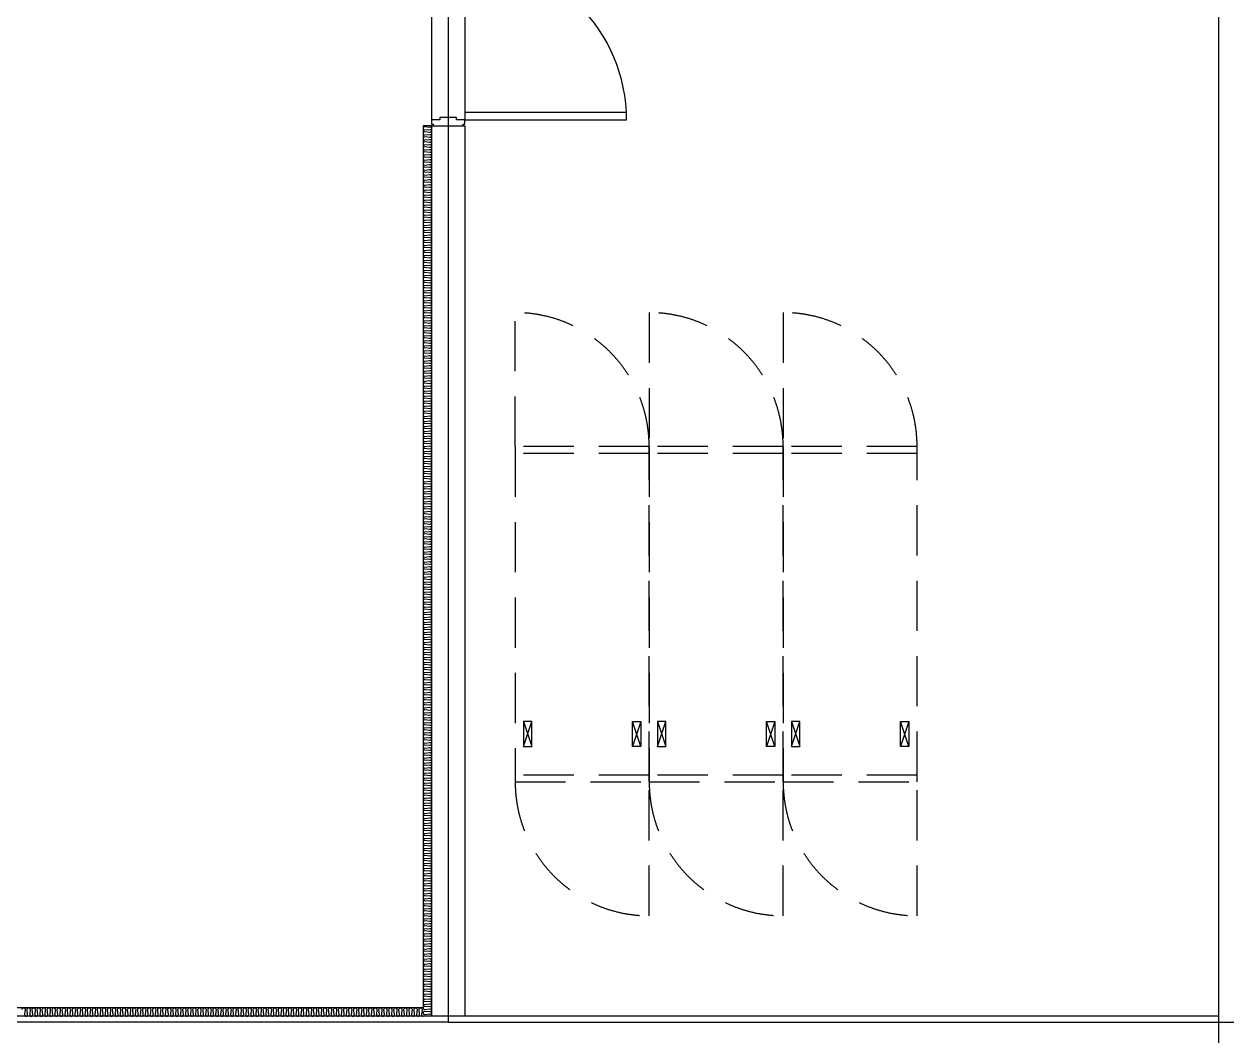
# Model space of a CAD drawing. Header units: millimetres. Extents: x -95754 to 177808, y 34455 to 149960.
# Drawn here: x 134171 to 141354, y 111023 to 117063 of the extents above; entities that cross this region are included whole.
import ezdxf

# ---------------------------------------------------------------- set-up
doc = ezdxf.new("R2010")
doc.units = ezdxf.units.MM
doc.header["$LTSCALE"] = 300
doc.linetypes.add('H1', pattern=[1.5, 1, -0.5])
for name, color, linetype in [('A-DOOR', 4, 'Continuous'), ('A-DOOR-1', 1, 'Continuous'), ('A-DOOR-8', 8, 'Continuous'), ('A-ETC-전기', 253, 'H1'), ('A-WALL-D', 7, 'Continuous'), ('ISL', 251, 'Continuous')]:
    doc.layers.add(name, color=color, linetype=linetype)
doc.layers.add('A-ETC-AREA', color=21, linetype='Continuous', plot=False)

# ---------------------------------------------------------------- blocks, each defined once
blk = doc.blocks.new('FSD-5')
at = {"layer": 'A-DOOR'}
for p, q in [((0, 0), (0, 200)), ((2000, 0), (2000, 200))]:
    blk.add_line(p, q, dxfattribs=at)
for points in [[(35, 200), (80, 200), (80, 1165), (35, 1165)], [(1920, 200), (1965, 200), (1965, 1165), (1920, 1165)]]:
    blk.add_lwpolyline(points, close=True, dxfattribs=at)
for points in [[(0, 190), (10, 190), (10, 200), (35, 200), (35, 150), (50, 150), (50, 50), (35, 50), (35, 0), (10, 0), (10, 10), (0, 10)], [(2000, 190), (1990, 190), (1990, 200), (1965, 200), (1965, 150), (1950, 150), (1950, 50), (1965, 50), (1965, 0), (1990, 0), (1990, 10), (2000, 10)]]:
    blk.add_lwpolyline(points, dxfattribs=at)
at = {"layer": 'A-DOOR-1'}
for centre, start, end in [((35, 200), 0, 90), ((1965, 200), 90, 180)]:
    blk.add_arc(centre, 965, start, end, dxfattribs=at)
at = {"layer": 'A-DOOR-8'}
for p, q in [((35, 200), (1965, 200)), ((35, 0), (1965, 0))]:
    blk.add_line(p, q, dxfattribs=at)

msp = doc.modelspace()

# ---------------------------------------------------------------- linework, layer by layer
at = {"layer": 'A-ETC-AREA'}
for points in [[(109303.6, 123005), (136703.6, 123005), (136703.6, 111105), (109303.6, 111105)], [(136703.6, 111105), (141403.6, 111105), (141403.6, 123005), (136703.6, 123005)]]:
    msp.add_lwpolyline(points, close=True, dxfattribs=at)
at = {"layer": 'A-ETC-전기'}
for p, q in [((137103.6, 114540), (137103.6, 115340)), ((137903.6, 115340, 0), (137903.6, 114498, 0)), ((138703.6, 115340, 0), (138703.6, 114498, 0)), ((137903.6, 114500), (137103.6, 114500)), ((138703.6, 114500), (137903.6, 114500)), ((139503.6, 114500), (138703.6, 114500)), ((137153.6, 112750), (137203.6, 112900)), ((137153.6, 112900), (137203.6, 112750)), ((137853.6, 112750), (137803.6, 112900)), ((137853.6, 112900), (137803.6, 112750)), ((137953.6, 112750), (138003.6, 112900)), ((137953.6, 112900), (138003.6, 112750)), ((138653.6, 112750), (138603.6, 112900)), ((138653.6, 112900), (138603.6, 112750)), ((138753.6, 112750), (138803.6, 112900)), ((138753.6, 112900), (138803.6, 112750)), ((139453.6, 112750), (139403.6, 112900)), ((139453.6, 112900), (139403.6, 112750)), ((137903.6, 112580), (137103.6, 112580)), ((137903.6, 111740, 0), (137903.6, 112582, 0)), ((138703.6, 112580), (137903.6, 112580)), ((138703.6, 111740, 0), (138703.6, 112582, 0)), ((139503.6, 112580), (138703.6, 112580)), ((139503.6, 111740, 0), (139503.6, 112582, 0))]:
    msp.add_line(p, q, dxfattribs=at)
at = {"layer": 'A-ETC-전기', "elevation": 0}
for points in [[(137903.6, 114540), (137103.6, 114540), (137103.6, 112540), (137903.6, 112540)], [(138703.6, 114540), (137903.6, 114540), (137903.6, 112540), (138703.6, 112540)], [(139503.6, 114540), (138703.6, 114540), (138703.6, 112540), (139503.6, 112540)], [(137153.6, 112900), (137153.6, 112750), (137203.6, 112750), (137203.6, 112900)], [(137853.6, 112900), (137853.6, 112750), (137803.6, 112750), (137803.6, 112900)], [(137953.6, 112900), (137953.6, 112750), (138003.6, 112750), (138003.6, 112900)], [(138653.6, 112900), (138653.6, 112750), (138603.6, 112750), (138603.6, 112900)], [(138753.6, 112900), (138753.6, 112750), (138803.6, 112750), (138803.6, 112900)], [(139453.6, 112900), (139453.6, 112750), (139403.6, 112750), (139403.6, 112900)]]:
    msp.add_lwpolyline(points, close=True, dxfattribs=at)
at = {"layer": 'A-ETC-전기'}
for centre, start, end in [((137103.6, 114540), 0, 90), ((137903.6, 114540), 0, 90), ((138703.6, 114540), 0, 90), ((137903.6, 112540), 180, 270), ((138703.6, 112540), 180, 270), ((139503.6, 112540), 180, 270)]:
    msp.add_arc(centre, 800, start, end, dxfattribs=at)
at = {"layer": 'A-WALL-D'}
for p, q in [((141303.6, 119450), (141303.6, 107605)), ((136603.6, 116455), (136603.6, 111140)), ((136803.6, 116455), (136803.6, 111140)), ((141303.6, 111140), (109403.6, 111140))]:
    msp.add_line(p, q, dxfattribs=at)
at = {"layer": 'ISL'}
for p, q in [((136553.6, 116455), (136553.6, 111190)), ((136603.6, 116455), (136553.6, 116455)), ((136553.6, 111190), (109453.6, 111190))]:
    msp.add_line(p, q, dxfattribs=at)
at = {"layer": 'ISL', "elevation": 0}
for points in [[(136603.6, 116455, -0.000276), (136603.6, 116455, -0.44469), (136593.6, 116446), (136563.6, 116449, 1.108889), (136563.6, 116431), (136593.6, 116434, -0.44469), (136603.6, 116425, -0.44469), (136593.6, 116416), (136563.6, 116419, 1.108889), (136563.6, 116401), (136593.6, 116404, -0.44469), (136603.6, 116395, -0.44469), (136593.6, 116386), (136563.6, 116389, 1.108889), (136563.6, 116371), (136593.6, 116374, -0.44469), (136603.6, 116365, -0.44469), (136593.6, 116356), (136563.6, 116359, 1.108889), (136563.6, 116341), (136593.6, 116344, -0.44469), (136603.6, 116335, -0.44469), (136593.6, 116326), (136563.6, 116329, 1.108889), (136563.6, 116311), (136593.6, 116314, -0.44469), (136603.6, 116305, -0.44469), (136593.6, 116296), (136563.6, 116299, 1.108889), (136563.6, 116281), (136593.6, 116284, -0.44469), (136603.6, 116275, -0.44469), (136593.6, 116266), (136563.6, 116269, 1.108889), (136563.6, 116251), (136593.6, 116254, -0.44469), (136603.6, 116245, -0.44469), (136593.6, 116236), (136563.6, 116239, 1.108889), (136563.6, 116221), (136593.6, 116224, -0.44469), (136603.6, 116215, -0.44469), (136593.6, 116206), (136563.6, 116209, 1.108889), (136563.6, 116191), (136593.6, 116194, -0.44469), (136603.6, 116185, -0.44469), (136593.6, 116176), (136563.6, 116179, 1.108889), (136563.6, 116161), (136593.6, 116164, -0.44469), (136603.6, 116155, -0.44469), (136593.6, 116146), (136563.6, 116149, 1.108889), (136563.6, 116131), (136593.6, 116134, -0.44469), (136603.6, 116125, -0.44469), (136593.6, 116116), (136563.6, 116119, 1.108889), (136563.6, 116101), (136593.6, 116104, -0.44469), (136603.6, 116095, -0.44469), (136593.6, 116086), (136563.6, 116089, 1.108889), (136563.6, 116071), (136593.6, 116074, -0.44469), (136603.6, 116065, -0.44469), (136593.6, 116056), (136563.6, 116059, 1.108889), (136563.6, 116041), (136593.6, 116044, -0.44469), (136603.6, 116035, -0.44469), (136593.6, 116026), (136563.6, 116029, 1.108889), (136563.6, 116011), (136593.6, 116014, -0.44469), (136603.6, 116005, -0.44469), (136593.6, 115996), (136563.6, 115999, 1.108889), (136563.6, 115981), (136593.6, 115984, -0.44469), (136603.6, 115975, -0.44469), (136593.6, 115966), (136563.6, 115969, 1.108889), (136563.6, 115951), (136593.6, 115954, -0.44469), (136603.6, 115945, -0.44469), (136593.6, 115936), (136563.6, 115939, 1.108889), (136563.6, 115921), (136593.6, 115924, -0.44469), (136603.6, 115915, -0.44469), (136593.6, 115906), (136563.6, 115909, 1.108889), (136563.6, 115891), (136593.6, 115894, -0.44469), (136603.6, 115885, -0.44469), (136593.6, 115876), (136563.6, 115879, 1.108889), (136563.6, 115861), (136593.6, 115864, -0.44469), (136603.6, 115855, -0.44469), (136593.6, 115846), (136563.6, 115849, 1.108889), (136563.6, 115831), (136593.6, 115834, -0.44469), (136603.6, 115825, -0.44469), (136593.6, 115816), (136563.6, 115819, 1.108889), (136563.6, 115801), (136593.6, 115804, -0.44469), (136603.6, 115795, -0.44469), (136593.6, 115786), (136563.6, 115789, 1.108889), (136563.6, 115771), (136593.6, 115774, -0.44469), (136603.6, 115765, -0.44469), (136593.6, 115756), (136563.6, 115759, 1.108889), (136563.6, 115741), (136593.6, 115744, -0.44469), (136603.6, 115735, -0.44469), (136593.6, 115726), (136563.6, 115729, 1.108889), (136563.6, 115711), (136593.6, 115714, -0.44469), (136603.6, 115705, -0.44469), (136593.6, 115696), (136563.6, 115699, 1.108889), (136563.6, 115681), (136593.6, 115684, -0.44469), (136603.6, 115675, -0.44469), (136593.6, 115666), (136563.6, 115669, 1.108889), (136563.6, 115651), (136593.6, 115654, -0.44469), (136603.6, 115645, -0.44469), (136593.6, 115636), (136563.6, 115639, 1.108889), (136563.6, 115621), (136593.6, 115624, -0.44469), (136603.6, 115615, -0.44469), (136593.6, 115606), (136563.6, 115609, 1.108889), (136563.6, 115591), (136593.6, 115594, -0.44469), (136603.6, 115585, -0.44469), (136593.6, 115576), (136563.6, 115579, 1.108889), (136563.6, 115561), (136593.6, 115564, -0.44469), (136603.6, 115555, -0.44469), (136593.6, 115546), (136563.6, 115549, 1.108889), (136563.6, 115531), (136593.6, 115534, -0.44469), (136603.6, 115525, -0.44469), (136593.6, 115516), (136563.6, 115519, 1.108889), (136563.6, 115501), (136593.6, 115504, -0.44469), (136603.6, 115495, -0.44469), (136593.6, 115486), (136563.6, 115489, 1.108889), (136563.6, 115471), (136593.6, 115474, -0.44469), (136603.6, 115465, -0.44469), (136593.6, 115456), (136563.6, 115459, 1.108889), (136563.6, 115441), (136593.6, 115444, -0.44469), (136603.6, 115435, -0.44469), (136593.6, 115426), (136563.6, 115429, 1.108889), (136563.6, 115411), (136593.6, 115414, -0.44469), (136603.6, 115405, -0.44469), (136593.6, 115396), (136563.6, 115399, 1.108889), (136563.6, 115381), (136593.6, 115384, -0.44469), (136603.6, 115375, -0.44469), (136593.6, 115366), (136563.6, 115369, 1.108889), (136563.6, 115351), (136593.6, 115354, -0.44469), (136603.6, 115345, -0.44469), (136593.6, 115336), (136563.6, 115339, 1.108889), (136563.6, 115321), (136593.6, 115324, -0.44469), (136603.6, 115315, -0.44469), (136593.6, 115306), (136563.6, 115309, 1.108889), (136563.6, 115291), (136593.6, 115294, -0.44469), (136603.6, 115285, -0.44469), (136593.6, 115276), (136563.6, 115279, 1.108889), (136563.6, 115261), (136593.6, 115264, -0.44469), (136603.6, 115255, -0.44469), (136593.6, 115246), (136563.6, 115249, 1.108889), (136563.6, 115231), (136593.6, 115234, -0.44469), (136603.6, 115225, -0.44469), (136593.6, 115216), (136563.6, 115219, 1.108889), (136563.6, 115201), (136593.6, 115204, -0.44469), (136603.6, 115195, -0.44469), (136593.6, 115186), (136563.6, 115189, 1.108889), (136563.6, 115171), (136593.6, 115174, -0.44469), (136603.6, 115165, -0.44469), (136593.6, 115156), (136563.6, 115159, 1.108889), (136563.6, 115141), (136593.6, 115144, -0.44469), (136603.6, 115135, -0.44469), (136593.6, 115126), (136563.6, 115129, 1.108889), (136563.6, 115111), (136593.6, 115114, -0.44469), (136603.6, 115105, -0.44469), (136593.6, 115096), (136563.6, 115099, 1.108889), (136563.6, 115081), (136593.6, 115084, -0.44469), (136603.6, 115075, -0.44469), (136593.6, 115066), (136563.6, 115069, 1.108889), (136563.6, 115051), (136593.6, 115054, -0.44469), (136603.6, 115045, -0.44469), (136593.6, 115036), (136563.6, 115039, 1.108889), (136563.6, 115021), (136593.6, 115024, -0.44469), (136603.6, 115015, -0.44469), (136593.6, 115006), (136563.6, 115009, 1.108889), (136563.6, 114991), (136593.6, 114994, -0.44469), (136603.6, 114985, -0.44469), (136593.6, 114976), (136563.6, 114979, 1.108889), (136563.6, 114961), (136593.6, 114964, -0.44469), (136603.6, 114955, -0.44469), (136593.6, 114946), (136563.6, 114949, 1.108889), (136563.6, 114931), (136593.6, 114934, -0.44469), (136603.6, 114925, -0.44469), (136593.6, 114916), (136563.6, 114919, 1.108889), (136563.6, 114901), (136593.6, 114904, -0.44469), (136603.6, 114895, -0.44469), (136593.6, 114886), (136563.6, 114889, 1.108889), (136563.6, 114871), (136593.6, 114874, -0.44469), (136603.6, 114865, -0.44469), (136593.6, 114856), (136563.6, 114859, 1.108889), (136563.6, 114841), (136593.6, 114844, -0.44469), (136603.6, 114835, -0.44469), (136593.6, 114826), (136563.6, 114829, 1.108889), (136563.6, 114811), (136593.6, 114814, -0.44469), (136603.6, 114805, -0.44469), (136593.6, 114796), (136563.6, 114799, 1.108889), (136563.6, 114781), (136593.6, 114784, -0.44469), (136603.6, 114775, -0.44469), (136593.6, 114766), (136563.6, 114769, 1.108889), (136563.6, 114751), (136593.6, 114754, -0.44469), (136603.6, 114745, -0.44469), (136593.6, 114736), (136563.6, 114739, 1.108889), (136563.6, 114721), (136593.6, 114724, -0.44469), (136603.6, 114715, -0.44469), (136593.6, 114706), (136563.6, 114709, 1.108889), (136563.6, 114691), (136593.6, 114694, -0.44469), (136603.6, 114685, -0.44469), (136593.6, 114676), (136563.6, 114679, 1.108889), (136563.6, 114661), (136593.6, 114664, -0.44469), (136603.6, 114655, -0.44469), (136593.6, 114646), (136563.6, 114649, 1.108889), (136563.6, 114631), (136593.6, 114634, -0.44469), (136603.6, 114625, -0.44469), (136593.6, 114616), (136563.6, 114619, 1.108889), (136563.6, 114601), (136593.6, 114604, -0.44469), (136603.6, 114595, -0.44469), (136593.6, 114586), (136563.6, 114589, 1.108889), (136563.6, 114571), (136593.6, 114574, -0.44469), (136603.6, 114565, -0.44469), (136593.6, 114556), (136563.6, 114559, 1.108889), (136563.6, 114541), (136593.6, 114544, -0.44469), (136603.6, 114535, -0.44469), (136593.6, 114526), (136563.6, 114529, 1.108889), (136563.6, 114511), (136593.6, 114514, -0.44469), (136603.6, 114505, -0.44469), (136593.6, 114496), (136563.6, 114499, 1.108889), (136563.6, 114481), (136593.6, 114484, -0.44469), (136603.6, 114475, -0.44469), (136593.6, 114466), (136563.6, 114469, 1.108889), (136563.6, 114451), (136593.6, 114454, -0.44469), (136603.6, 114445, -0.44469), (136593.6, 114436), (136563.6, 114439, 1.108889), (136563.6, 114421), (136593.6, 114424, -0.44469), (136603.6, 114415, -0.44469), (136593.6, 114406), (136563.6, 114409, 1.108889), (136563.6, 114391), (136593.6, 114394, -0.44469), (136603.6, 114385, -0.44469), (136593.6, 114376), (136563.6, 114379, 1.108889), (136563.6, 114361), (136593.6, 114364, -0.44469), (136603.6, 114355, -0.44469), (136593.6, 114346), (136563.6, 114349, 1.108889), (136563.6, 114331), (136593.6, 114334, -0.44469), (136603.6, 114325, -0.44469), (136593.6, 114316), (136563.6, 114319, 1.108889), (136563.6, 114301), (136593.6, 114304, -0.44469), (136603.6, 114295, -0.44469), (136593.6, 114286), (136563.6, 114289, 1.108889), (136563.6, 114271), (136593.6, 114274, -0.44469), (136603.6, 114265, -0.44469), (136593.6, 114256), (136563.6, 114259, 1.108889), (136563.6, 114241), (136593.6, 114244, -0.44469), (136603.6, 114235, -0.44469), (136593.6, 114226), (136563.6, 114229, 1.108889), (136563.6, 114211), (136593.6, 114214, -0.44469), (136603.6, 114205, -0.44469), (136593.6, 114196), (136563.6, 114199, 1.108889), (136563.6, 114181), (136593.6, 114184, -0.44469), (136603.6, 114175, -0.44469), (136593.6, 114166), (136563.6, 114169, 1.108889), (136563.6, 114151), (136593.6, 114154, -0.44469), (136603.6, 114145, -0.44469), (136593.6, 114136), (136563.6, 114139, 1.108889), (136563.6, 114121), (136593.6, 114124, -0.44469), (136603.6, 114115, -0.44469), (136593.6, 114106), (136563.6, 114109, 1.108889), (136563.6, 114091), (136593.6, 114094, -0.44469), (136603.6, 114085, -0.44469), (136593.6, 114076), (136563.6, 114079, 1.108889), (136563.6, 114061), (136593.6, 114064, -0.44469), (136603.6, 114055, -0.44469), (136593.6, 114046), (136563.6, 114049, 1.108889), (136563.6, 114031), (136593.6, 114034, -0.44469), (136603.6, 114025, -0.44469), (136593.6, 114016), (136563.6, 114019, 1.108889), (136563.6, 114001), (136593.6, 114004, -0.44469), (136603.6, 113995, -0.44469), (136593.6, 113986), (136563.6, 113989, 1.108889), (136563.6, 113971), (136593.6, 113974, -0.44469), (136603.6, 113965, -0.44469), (136593.6, 113956), (136563.6, 113959, 1.108889), (136563.6, 113941), (136593.6, 113944, -0.44469), (136603.6, 113935, -0.44469), (136593.6, 113926), (136563.6, 113929, 1.108889), (136563.6, 113911), (136593.6, 113914, -0.44469), (136603.6, 113905, -0.44469), (136593.6, 113896), (136563.6, 113899, 1.108889), (136563.6, 113881), (136593.6, 113884, -0.44469), (136603.6, 113875, -0.44469), (136593.6, 113866), (136563.6, 113869, 1.108889), (136563.6, 113851), (136593.6, 113854, -0.44469), (136603.6, 113845, -0.44469), (136593.6, 113836), (136563.6, 113839, 1.108889), (136563.6, 113821), (136593.6, 113824, -0.44469), (136603.6, 113815, -0.44469), (136593.6, 113806), (136563.6, 113809, 1.108889), (136563.6, 113791), (136593.6, 113794, -0.44469), (136603.6, 113785, -0.44469), (136593.6, 113776), (136563.6, 113779, 1.108889), (136563.6, 113761), (136593.6, 113764, -0.44469), (136603.6, 113755, -0.44469), (136593.6, 113746), (136563.6, 113749, 1.108889), (136563.6, 113731), (136593.6, 113734, -0.44469), (136603.6, 113725, -0.44469), (136593.6, 113716), (136563.6, 113719, 1.108889), (136563.6, 113701), (136593.6, 113704, -0.44469), (136603.6, 113695, -0.44469), (136593.6, 113686), (136563.6, 113689, 1.108889), (136563.6, 113671), (136593.6, 113674, -0.44469), (136603.6, 113665, -0.44469), (136593.6, 113656), (136563.6, 113659, 1.108889), (136563.6, 113641), (136593.6, 113644, -0.44469), (136603.6, 113635, -0.44469), (136593.6, 113626), (136563.6, 113629, 1.108889), (136563.6, 113611), (136593.6, 113614, -0.44469), (136603.6, 113605, -0.44469), (136593.6, 113596), (136563.6, 113599, 1.108889), (136563.6, 113581), (136593.6, 113584, -0.44469), (136603.6, 113575, -0.44469), (136593.6, 113566), (136563.6, 113569, 1.108889), (136563.6, 113551), (136593.6, 113554, -0.44469), (136603.6, 113545, -0.44469), (136593.6, 113536), (136563.6, 113539, 1.108889), (136563.6, 113521), (136593.6, 113524, -0.44469), (136603.6, 113515, -0.44469), (136593.6, 113506), (136563.6, 113509, 1.108889), (136563.6, 113491), (136593.6, 113494, -0.44469), (136603.6, 113485, -0.44469), (136593.6, 113476), (136563.6, 113479, 1.108889), (136563.6, 113461), (136593.6, 113464, -0.44469), (136603.6, 113455, -0.44469), (136593.6, 113446), (136563.6, 113449, 1.108889), (136563.6, 113431), (136593.6, 113434, -0.44469), (136603.6, 113425, -0.44469), (136593.6, 113416), (136563.6, 113419, 1.108889), (136563.6, 113401), (136593.6, 113404, -0.44469), (136603.6, 113395, -0.44469), (136593.6, 113386), (136563.6, 113389, 1.108889), (136563.6, 113371), (136593.6, 113374, -0.44469), (136603.6, 113365, -0.44469), (136593.6, 113356), (136563.6, 113359, 1.108889), (136563.6, 113341), (136593.6, 113344, -0.44469), (136603.6, 113335, -0.44469), (136593.6, 113326), (136563.6, 113329, 1.108889), (136563.6, 113311), (136593.6, 113314, -0.44469), (136603.6, 113305, -0.44469), (136593.6, 113296), (136563.6, 113299, 1.108889), (136563.6, 113281), (136593.6, 113284, -0.44469), (136603.6, 113275, -0.44469), (136593.6, 113266), (136563.6, 113269, 1.108889), (136563.6, 113251), (136593.6, 113254, -0.44469), (136603.6, 113245, -0.44469), (136593.6, 113236), (136563.6, 113239, 1.108889), (136563.6, 113221), (136593.6, 113224, -0.44469), (136603.6, 113215, -0.44469), (136593.6, 113206), (136563.6, 113209, 1.108889), (136563.6, 113191), (136593.6, 113194, -0.44469), (136603.6, 113185, -0.44469), (136593.6, 113176), (136563.6, 113179, 1.108889), (136563.6, 113161), (136593.6, 113164, -0.44469), (136603.6, 113155, -0.44469), (136593.6, 113146), (136563.6, 113149, 1.108889), (136563.6, 113131), (136593.6, 113134, -0.44469), (136603.6, 113125, -0.44469), (136593.6, 113116), (136563.6, 113119, 1.108889), (136563.6, 113101), (136593.6, 113104, -0.44469), (136603.6, 113095, -0.44469), (136593.6, 113086), (136563.6, 113089, 1.108889), (136563.6, 113071), (136593.6, 113074, -0.44469), (136603.6, 113065, -0.44469), (136593.6, 113056), (136563.6, 113059, 1.108889), (136563.6, 113041), (136593.6, 113044, -0.44469), (136603.6, 113035, -0.44469), (136593.6, 113026), (136563.6, 113029, 1.108889), (136563.6, 113011), (136593.6, 113014, -0.44469), (136603.6, 113005, -0.44469), (136593.6, 112996), (136563.6, 112999, 1.108889), (136563.6, 112981), (136593.6, 112984, -0.44469), (136603.6, 112975, -0.44469), (136593.6, 112966), (136563.6, 112969, 1.108889), (136563.6, 112951), (136593.6, 112954, -0.44469), (136603.6, 112945, -0.44469), (136593.6, 112936), (136563.6, 112939, 1.108889), (136563.6, 112921), (136593.6, 112924, -0.44469), (136603.6, 112915, -0.44469), (136593.6, 112906), (136563.6, 112909, 1.108889), (136563.6, 112891), (136593.6, 112894, -0.44469), (136603.6, 112885, -0.44469), (136593.6, 112876), (136563.6, 112879, 1.108889), (136563.6, 112861), (136593.6, 112864, -0.44469), (136603.6, 112855, -0.44469), (136593.6, 112846), (136563.6, 112849, 1.108889), (136563.6, 112831), (136593.6, 112834, -0.44469), (136603.6, 112825, -0.44469), (136593.6, 112816), (136563.6, 112819, 1.108889), (136563.6, 112801), (136593.6, 112804, -0.44469), (136603.6, 112795, -0.44469), (136593.6, 112786), (136563.6, 112789, 1.108889), (136563.6, 112771), (136593.6, 112774, -0.44469), (136603.6, 112765, -0.44469), (136593.6, 112756), (136563.6, 112759, 1.108889), (136563.6, 112741), (136593.6, 112744, -0.44469), (136603.6, 112735, -0.44469), (136593.6, 112726), (136563.6, 112729, 1.108889), (136563.6, 112711), (136593.6, 112714, -0.44469), (136603.6, 112705, -0.44469), (136593.6, 112696), (136563.6, 112699, 1.108889), (136563.6, 112681), (136593.6, 112684, -0.44469), (136603.6, 112675, -0.44469), (136593.6, 112666), (136563.6, 112669, 1.108889), (136563.6, 112651), (136593.6, 112654, -0.44469), (136603.6, 112645, -0.44469), (136593.6, 112636), (136563.6, 112639, 1.108889), (136563.6, 112621), (136593.6, 112624, -0.44469), (136603.6, 112615, -0.44469), (136593.6, 112606), (136563.6, 112609, 1.108889), (136563.6, 112591), (136593.6, 112594, -0.44469), (136603.6, 112585, -0.44469), (136593.6, 112576), (136563.6, 112579, 1.108889), (136563.6, 112561), (136593.6, 112564, -0.44469), (136603.6, 112555, -0.44469), (136593.6, 112546), (136563.6, 112549, 1.108889), (136563.6, 112531), (136593.6, 112534, -0.44469), (136603.6, 112525, -0.44469), (136593.6, 112516), (136563.6, 112519, 1.108889), (136563.6, 112501), (136593.6, 112504, -0.44469), (136603.6, 112495, -0.44469), (136593.6, 112486), (136563.6, 112489, 1.108889), (136563.6, 112471), (136593.6, 112474, -0.44469), (136603.6, 112465, -0.44469), (136593.6, 112456), (136563.6, 112459, 1.108889), (136563.6, 112441), (136593.6, 112444, -0.44469), (136603.6, 112435, -0.44469), (136593.6, 112426), (136563.6, 112429, 1.108889), (136563.6, 112411), (136593.6, 112414, -0.44469), (136603.6, 112405, -0.44469), (136593.6, 112396), (136563.6, 112399, 1.108889), (136563.6, 112381), (136593.6, 112384, -0.44469), (136603.6, 112375, -0.44469), (136593.6, 112366), (136563.6, 112369, 1.108889), (136563.6, 112351), (136593.6, 112354, -0.44469), (136603.6, 112345, -0.44469), (136593.6, 112336), (136563.6, 112339, 1.108889), (136563.6, 112321), (136593.6, 112324, -0.44469), (136603.6, 112315, -0.44469), (136593.6, 112306), (136563.6, 112309, 1.108889), (136563.6, 112291), (136593.6, 112294, -0.44469), (136603.6, 112285, -0.44469), (136593.6, 112276), (136563.6, 112279, 1.108889), (136563.6, 112261), (136593.6, 112264, -0.44469), (136603.6, 112255, -0.44469), (136593.6, 112246), (136563.6, 112249, 1.108889), (136563.6, 112231), (136593.6, 112234, -0.44469), (136603.6, 112225, -0.44469), (136593.6, 112216), (136563.6, 112219, 1.108889), (136563.6, 112201), (136593.6, 112204, -0.44469), (136603.6, 112195, -0.44469), (136593.6, 112186), (136563.6, 112189, 1.108889), (136563.6, 112171), (136593.6, 112174, -0.44469), (136603.6, 112165, -0.44469), (136593.6, 112156), (136563.6, 112159, 1.108889), (136563.6, 112141), (136593.6, 112144, -0.44469), (136603.6, 112135, -0.44469), (136593.6, 112126), (136563.6, 112129, 1.108889), (136563.6, 112111), (136593.6, 112114, -0.44469), (136603.6, 112105, -0.44469), (136593.6, 112096), (136563.6, 112099, 1.108889), (136563.6, 112081), (136593.6, 112084, -0.44469), (136603.6, 112075, -0.44469), (136593.6, 112066), (136563.6, 112069, 1.108889), (136563.6, 112051), (136593.6, 112054, -0.44469), (136603.6, 112045, -0.44469), (136593.6, 112036), (136563.6, 112039, 1.108889), (136563.6, 112021), (136593.6, 112024, -0.44469), (136603.6, 112015, -0.44469), (136593.6, 112006), (136563.6, 112009, 1.108889), (136563.6, 111991), (136593.6, 111994, -0.44469), (136603.6, 111985, -0.44469), (136593.6, 111976), (136563.6, 111979, 1.108889), (136563.6, 111961), (136593.6, 111964, -0.44469), (136603.6, 111955, -0.44469), (136593.6, 111946), (136563.6, 111949, 1.108889), (136563.6, 111931), (136593.6, 111934, -0.44469), (136603.6, 111925, -0.44469), (136593.6, 111916), (136563.6, 111919, 1.108889), (136563.6, 111901), (136593.6, 111904, -0.44469), (136603.6, 111895, -0.44469), (136593.6, 111886), (136563.6, 111889, 1.108889), (136563.6, 111871), (136593.6, 111874, -0.44469), (136603.6, 111865, -0.44469), (136593.6, 111856), (136563.6, 111859, 1.108889), (136563.6, 111841), (136593.6, 111844, -0.44469), (136603.6, 111835, -0.44469), (136593.6, 111826), (136563.6, 111829, 1.108889), (136563.6, 111811), (136593.6, 111814, -0.44469), (136603.6, 111805, -0.44469), (136593.6, 111796), (136563.6, 111799, 1.108889), (136563.6, 111781), (136593.6, 111784, -0.44469), (136603.6, 111775, -0.44469), (136593.6, 111766), (136563.6, 111769, 1.108889), (136563.6, 111751), (136593.6, 111754, -0.44469), (136603.6, 111745, -0.44469), (136593.6, 111736), (136563.6, 111739, 1.108889), (136563.6, 111721), (136593.6, 111724, -0.44469), (136603.6, 111715, -0.44469), (136593.6, 111706), (136563.6, 111709, 1.108889), (136563.6, 111691), (136593.6, 111694, -0.44469), (136603.6, 111685, -0.44469), (136593.6, 111676), (136563.6, 111679, 1.108889), (136563.6, 111661), (136593.6, 111664, -0.44469), (136603.6, 111655, -0.44469), (136593.6, 111646), (136563.6, 111649, 1.108889), (136563.6, 111631), (136593.6, 111634, -0.44469), (136603.6, 111625, -0.44469), (136593.6, 111616), (136563.6, 111619, 1.108889), (136563.6, 111601), (136593.6, 111604, -0.44469), (136603.6, 111595, -0.44469), (136593.6, 111586), (136563.6, 111589, 1.108889), (136563.6, 111571), (136593.6, 111574, -0.44469), (136603.6, 111565, -0.44469), (136593.6, 111556), (136563.6, 111559, 1.108889), (136563.6, 111541), (136593.6, 111544, -0.44469), (136603.6, 111535, -0.44469), (136593.6, 111526), (136563.6, 111529, 1.108889), (136563.6, 111511), (136593.6, 111514, -0.44469), (136603.6, 111505, -0.44469), (136593.6, 111496), (136563.6, 111499, 1.108889), (136563.6, 111481), (136593.6, 111484, -0.44469), (136603.6, 111475, -0.44469), (136593.6, 111466), (136563.6, 111469, 1.108889), (136563.6, 111451), (136593.6, 111454, -0.44469), (136603.6, 111445, -0.44469), (136593.6, 111436), (136563.6, 111439, 1.108889), (136563.6, 111421), (136593.6, 111424, -0.44469), (136603.6, 111415, -0.44469), (136593.6, 111406), (136563.6, 111409, 1.108889), (136563.6, 111391), (136593.6, 111394, -0.44469), (136603.6, 111385, -0.44469), (136593.6, 111376), (136563.6, 111379, 1.108889), (136563.6, 111361), (136593.6, 111364, -0.44469), (136603.6, 111355, -0.44469), (136593.6, 111346), (136563.6, 111349, 1.108889), (136563.6, 111331), (136593.6, 111334, -0.44469), (136603.6, 111325, -0.44469), (136593.6, 111316), (136563.6, 111319, 1.108889), (136563.6, 111301), (136593.6, 111304, -0.44469), (136603.6, 111295, -0.44469), (136593.6, 111286), (136563.6, 111289, 1.108889), (136563.6, 111271), (136593.6, 111274, -0.44469), (136603.6, 111265, -0.44469), (136593.6, 111256), (136563.6, 111259, 1.108889), (136563.6, 111241), (136593.6, 111244, -0.44469), (136603.6, 111235, -0.44469), (136593.6, 111226), (136563.6, 111229, 1.108889), (136563.6, 111211), (136593.6, 111214, -0.44469), (136603.6, 111205, -0.44469), (136593.6, 111196), (136563.6, 111199, 1.108889), (136563.6, 111181), (136593.6, 111184, -0.44469), (136603.6, 111175, -0.44469), (136593.6, 111166), (136563.6, 111169, 1.108889), (136563.6, 111151), (136593.6, 111154, -0.44469), (136603.6, 111145, -0.147073), (136602.1, 111140)], [(134159.6, 111180, -1.108889), (134177.6, 111180), (134174.6, 111150, 0.44469), (134183.6, 111140, 0.44469), (134192.6, 111150), (134189.6, 111180, -1.108889), (134207.6, 111180), (134204.6, 111150, 0.44469), (134213.6, 111140, 0.44469), (134222.6, 111150), (134219.6, 111180, -1.108889), (134237.6, 111180), (134234.6, 111150, 0.44469), (134243.6, 111140, 0.44469), (134252.6, 111150), (134249.6, 111180, -1.108889), (134267.6, 111180), (134264.6, 111150, 0.44469), (134273.6, 111140, 0.44469), (134282.6, 111150), (134279.6, 111180, -1.108889), (134297.6, 111180), (134294.6, 111150, 0.44469), (134303.6, 111140, 0.44469), (134312.6, 111150), (134309.6, 111180, -1.108889), (134327.6, 111180), (134324.6, 111150, 0.44469), (134333.6, 111140, 0.44469), (134342.6, 111150), (134339.6, 111180, -1.108889), (134357.6, 111180), (134354.6, 111150, 0.44469), (134363.6, 111140, 0.44469), (134372.6, 111150), (134369.6, 111180, -1.108889), (134387.6, 111180), (134384.6, 111150, 0.44469), (134393.6, 111140, 0.44469), (134402.6, 111150), (134399.6, 111180, -1.108889), (134417.6, 111180), (134414.6, 111150, 0.44469), (134423.6, 111140, 0.44469), (134432.6, 111150), (134429.6, 111180, -1.108889), (134447.6, 111180), (134444.6, 111150, 0.44469), (134453.6, 111140, 0.44469), (134462.6, 111150), (134459.6, 111180, -1.108889), (134477.6, 111180), (134474.6, 111150, 0.44469), (134483.6, 111140, 0.44469), (134492.6, 111150), (134489.6, 111180, -1.108889), (134507.6, 111180), (134504.6, 111150, 0.44469), (134513.6, 111140, 0.44469), (134522.6, 111150), (134519.6, 111180, -1.108889), (134537.6, 111180), (134534.6, 111150, 0.44469), (134543.6, 111140, 0.44469), (134552.6, 111150), (134549.6, 111180, -1.108889), (134567.6, 111180), (134564.6, 111150, 0.44469), (134573.6, 111140, 0.44469), (134582.6, 111150), (134579.6, 111180, -1.108889), (134597.6, 111180), (134594.6, 111150, 0.44469), (134603.6, 111140, 0.44469), (134612.6, 111150), (134609.6, 111180, -1.108889), (134627.6, 111180), (134624.6, 111150, 0.44469), (134633.6, 111140, 0.44469), (134642.6, 111150), (134639.6, 111180, -1.108889), (134657.6, 111180), (134654.6, 111150, 0.44469), (134663.6, 111140, 0.44469), (134672.6, 111150), (134669.6, 111180, -1.108889), (134687.6, 111180), (134684.6, 111150, 0.44469), (134693.6, 111140, 0.44469), (134702.6, 111150), (134699.6, 111180, -1.108889), (134717.6, 111180), (134714.6, 111150, 0.44469), (134723.6, 111140, 0.44469), (134732.6, 111150), (134729.6, 111180, -1.108889), (134747.6, 111180), (134744.6, 111150, 0.44469), (134753.6, 111140, 0.44469), (134762.6, 111150), (134759.6, 111180, -1.108889), (134777.6, 111180), (134774.6, 111150, 0.44469), (134783.6, 111140, 0.44469), (134792.6, 111150), (134789.6, 111180, -1.108889), (134807.6, 111180), (134804.6, 111150, 0.44469), (134813.6, 111140, 0.44469), (134822.6, 111150), (134819.6, 111180, -1.108889), (134837.6, 111180), (134834.6, 111150, 0.44469), (134843.6, 111140, 0.44469), (134852.6, 111150), (134849.6, 111180, -1.108889), (134867.6, 111180), (134864.6, 111150, 0.44469), (134873.6, 111140, 0.44469), (134882.6, 111150), (134879.6, 111180, -1.108889), (134897.6, 111180), (134894.6, 111150, 0.44469), (134903.6, 111140, 0.44469), (134912.6, 111150), (134909.6, 111180, -1.108889), (134927.6, 111180), (134924.6, 111150, 0.44469), (134933.6, 111140, 0.44469), (134942.6, 111150), (134939.6, 111180, -1.108889), (134957.6, 111180), (134954.6, 111150, 0.44469), (134963.6, 111140, 0.44469), (134972.6, 111150), (134969.6, 111180, -1.108889), (134987.6, 111180), (134984.6, 111150, 0.44469), (134993.6, 111140, 0.44469), (135002.6, 111150), (134999.6, 111180, -1.108889), (135017.6, 111180), (135014.6, 111150, 0.44469), (135023.6, 111140, 0.44469), (135032.6, 111150), (135029.6, 111180, -1.108889), (135047.6, 111180), (135044.6, 111150, 0.44469), (135053.6, 111140, 0.44469), (135062.6, 111150), (135059.6, 111180, -1.108889), (135077.6, 111180), (135074.6, 111150, 0.44469), (135083.6, 111140, 0.44469), (135092.6, 111150), (135089.6, 111180, -1.108889), (135107.6, 111180), (135104.6, 111150, 0.44469), (135113.6, 111140, 0.44469), (135122.6, 111150), (135119.6, 111180, -1.108889), (135137.6, 111180), (135134.6, 111150, 0.44469), (135143.6, 111140, 0.44469), (135152.6, 111150), (135149.6, 111180, -1.108889), (135167.6, 111180), (135164.6, 111150, 0.44469), (135173.6, 111140, 0.44469), (135182.6, 111150), (135179.6, 111180, -1.108889), (135197.6, 111180), (135194.6, 111150, 0.44469), (135203.6, 111140, 0.44469), (135212.6, 111150), (135209.6, 111180, -1.108889), (135227.6, 111180), (135224.6, 111150, 0.44469), (135233.6, 111140, 0.44469), (135242.6, 111150), (135239.6, 111180, -1.108889), (135257.6, 111180), (135254.6, 111150, 0.44469), (135263.6, 111140, 0.44469), (135272.6, 111150), (135269.6, 111180, -1.108889), (135287.6, 111180), (135284.6, 111150, 0.44469), (135293.6, 111140, 0.44469), (135302.6, 111150), (135299.6, 111180, -1.108889), (135317.6, 111180), (135314.6, 111150, 0.44469), (135323.6, 111140, 0.44469), (135332.6, 111150), (135329.6, 111180, -1.108889), (135347.6, 111180), (135344.6, 111150, 0.44469), (135353.6, 111140, 0.44469), (135362.6, 111150), (135359.6, 111180, -1.108889), (135377.6, 111180), (135374.6, 111150, 0.44469), (135383.6, 111140, 0.44469), (135392.6, 111150), (135389.6, 111180, -1.108889), (135407.6, 111180), (135404.6, 111150, 0.44469), (135413.6, 111140, 0.44469), (135422.6, 111150), (135419.6, 111180, -1.108889), (135437.6, 111180), (135434.6, 111150, 0.44469), (135443.6, 111140, 0.44469), (135452.6, 111150), (135449.6, 111180, -1.108889), (135467.6, 111180), (135464.6, 111150, 0.44469), (135473.6, 111140, 0.44469), (135482.6, 111150), (135479.6, 111180, -1.108889), (135497.6, 111180), (135494.6, 111150, 0.44469), (135503.6, 111140, 0.44469), (135512.6, 111150), (135509.6, 111180, -1.108889), (135527.6, 111180), (135524.6, 111150, 0.44469), (135533.6, 111140, 0.44469), (135542.6, 111150), (135539.6, 111180, -1.108889), (135557.6, 111180), (135554.6, 111150, 0.44469), (135563.6, 111140, 0.44469), (135572.6, 111150), (135569.6, 111180, -1.108889), (135587.6, 111180), (135584.6, 111150, 0.44469), (135593.6, 111140, 0.44469), (135602.6, 111150), (135599.6, 111180, -1.108889), (135617.6, 111180), (135614.6, 111150, 0.44469), (135623.6, 111140, 0.44469), (135632.6, 111150), (135629.6, 111180, -1.108889), (135647.6, 111180), (135644.6, 111150, 0.44469), (135653.6, 111140, 0.44469), (135662.6, 111150), (135659.6, 111180, -1.108889), (135677.6, 111180), (135674.6, 111150, 0.44469), (135683.6, 111140, 0.44469), (135692.6, 111150), (135689.6, 111180, -1.108889), (135707.6, 111180), (135704.6, 111150, 0.44469), (135713.6, 111140, 0.44469), (135722.6, 111150), (135719.6, 111180, -1.108889), (135737.6, 111180), (135734.6, 111150, 0.44469), (135743.6, 111140, 0.44469), (135752.6, 111150), (135749.6, 111180, -1.108889), (135767.6, 111180), (135764.6, 111150, 0.44469), (135773.6, 111140, 0.44469), (135782.6, 111150), (135779.6, 111180, -1.108889), (135797.6, 111180), (135794.6, 111150, 0.44469), (135803.6, 111140, 0.44469), (135812.6, 111150), (135809.6, 111180, -1.108889), (135827.6, 111180), (135824.6, 111150, 0.44469), (135833.6, 111140, 0.44469), (135842.6, 111150), (135839.6, 111180, -1.108889), (135857.6, 111180), (135854.6, 111150, 0.44469), (135863.6, 111140, 0.44469), (135872.6, 111150), (135869.6, 111180, -1.108889), (135887.6, 111180), (135884.6, 111150, 0.44469), (135893.6, 111140, 0.44469), (135902.6, 111150), (135899.6, 111180, -1.108889), (135917.6, 111180), (135914.6, 111150, 0.44469), (135923.6, 111140, 0.44469), (135932.6, 111150), (135929.6, 111180, -1.108889), (135947.6, 111180), (135944.6, 111150, 0.44469), (135953.6, 111140, 0.44469), (135962.6, 111150), (135959.6, 111180, -1.108889), (135977.6, 111180), (135974.6, 111150, 0.44469), (135983.6, 111140, 0.44469), (135992.6, 111150), (135989.6, 111180, -1.108889), (136007.6, 111180), (136004.6, 111150, 0.44469), (136013.6, 111140, 0.44469), (136022.6, 111150), (136019.6, 111180, -1.108889), (136037.6, 111180), (136034.6, 111150, 0.44469), (136043.6, 111140, 0.44469), (136052.6, 111150), (136049.6, 111180, -1.108889), (136067.6, 111180), (136064.6, 111150, 0.44469), (136073.6, 111140, 0.44469), (136082.6, 111150), (136079.6, 111180, -1.108889), (136097.6, 111180), (136094.6, 111150, 0.44469), (136103.6, 111140, 0.44469), (136112.6, 111150), (136109.6, 111180, -1.108889), (136127.6, 111180), (136124.6, 111150, 0.44469), (136133.6, 111140, 0.44469), (136142.6, 111150), (136139.6, 111180, -1.108889), (136157.6, 111180), (136154.6, 111150, 0.44469), (136163.6, 111140, 0.44469), (136172.6, 111150), (136169.6, 111180, -1.108889), (136187.6, 111180), (136184.6, 111150, 0.44469), (136193.6, 111140, 0.44469), (136202.6, 111150), (136199.6, 111180, -1.108889), (136217.6, 111180), (136214.6, 111150, 0.44469), (136223.6, 111140, 0.44469), (136232.6, 111150), (136229.6, 111180, -1.108889), (136247.6, 111180), (136244.6, 111150, 0.44469), (136253.6, 111140, 0.44469), (136262.6, 111150), (136259.6, 111180, -1.108889), (136277.6, 111180), (136274.6, 111150, 0.44469), (136283.6, 111140, 0.44469), (136292.6, 111150), (136289.6, 111180, -1.108889), (136307.6, 111180), (136304.6, 111150, 0.44469), (136313.6, 111140, 0.44469), (136322.6, 111150), (136319.6, 111180, -1.108889), (136337.6, 111180), (136334.6, 111150, 0.44469), (136343.6, 111140, 0.44469), (136352.6, 111150), (136349.6, 111180, -1.108889), (136367.6, 111180), (136364.6, 111150, 0.44469), (136373.6, 111140, 0.44469), (136382.6, 111150), (136379.6, 111180, -1.108889), (136397.6, 111180), (136394.6, 111150, 0.44469), (136403.6, 111140, 0.44469), (136412.6, 111150), (136409.6, 111180, -1.108889), (136427.6, 111180), (136424.6, 111150, 0.44469), (136433.6, 111140, 0.44469), (136442.6, 111150), (136439.6, 111180, -1.108889), (136457.6, 111180), (136454.6, 111150, 0.44469), (136463.6, 111140, 0.44469), (136472.6, 111150), (136469.6, 111180, -1.108889), (136487.6, 111180), (136484.6, 111150, 0.44469), (136493.6, 111140, 0.44469), (136502.6, 111150), (136499.6, 111180, -1.108889), (136517.6, 111180), (136514.6, 111150, 0.44469), (136523.6, 111140, 0.44469), (136532.6, 111150), (136529.6, 111180, -1.108889), (136547.6, 111180), (136544.6, 111150, 0.44469), (136553.6, 111140)]]:
    msp.add_lwpolyline(points, format="xyb", dxfattribs=at)

# ---------------------------------------------------------------- block references
at = {"layer": 'A-DOOR', "rotation": 270}
msp.add_blockref('FSD-5', (136603.6, 118455), dxfattribs=at)

doc.saveas('drawing.dxf')
